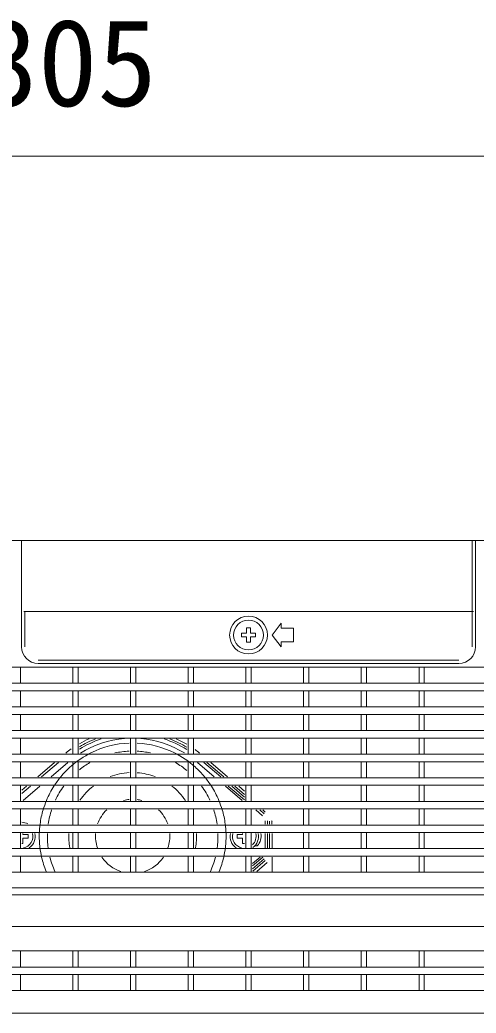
# Model space of a CAD drawing. Units: millimetres, scale not verified. Extents: x -62 to 63, y -57 to 57.
# Drawn here: x 29.5 to 39.07, y 12.04 to 32.89 of the extents above; entities that cross this region are included whole.
import ezdxf
from ezdxf.enums import TextEntityAlignment as Align

# ---------------------------------------------------------------- set-up
doc = ezdxf.new("R2010")
doc.units = ezdxf.units.MM
doc.header["$LTSCALE"] = 0.125
doc.layers.add('0-3_GAIKEI', color=7, linetype='Continuous', lineweight=9)
doc.layers.add('0-6_SUNPO', color=7, linetype='Continuous', lineweight=9)
doc.styles.add('ＭＳ ゴシック', font='')
doc.styles.get('ＭＳ ゴシック').set_extended_font_data('MS Gothic')

# ---------------------------------------------------------------- blocks, each defined once
blk = doc.blocks.new('D6')
at = {"layer": '0-6_SUNPO'}
blk.add_line((14.8516, 29.6546), (41.3516, 29.6546), dxfattribs=at)
at = {"layer": '0-6_SUNPO', "style": 'ＭＳ ゴシック'}
blk.add_text('305', height=1.833, dxfattribs=at).set_placement((26.2266, 30.1546), align=Align.BOTTOM_LEFT)

msp = doc.modelspace()

# ---------------------------------------------------------------- linework, layer by layer
at = {"layer": '0-3_GAIKEI', "lineweight": 18}
for p, q in [((15.4343, 21.9585), (45.5771, 21.9585)), ((18.4831, 12.0354), (45.5771, 12.0354))]:
    msp.add_line(p, q, dxfattribs=at)
at = {"layer": '0-3_GAIKEI', "color": 1, "lineweight": 18}
for p, q in [((29.5315, 21.9585), (29.5315, 19.7258)), ((38.9885, 21.9585), (38.9885, 19.7254)), ((39.0576, 21.9585), (39.0576, 19.7258)), ((29.5807, 20.47), (39.0115, 20.47)), ((29.6006, 19.7254), (29.6006, 20.47)), ((34.2549, 20.0136), (34.2549, 20.1227)), ((34.2549, 20.1227), (34.3342, 20.1227)), ((34.3342, 20.1227), (34.3342, 20.0136)), ((34.9792, 20.2219), (34.7907, 19.9739)), ((34.9792, 20.1153), (34.9792, 20.2219)), ((35.2372, 20.1153), (34.9792, 20.1153)), ((35.2372, 19.8325), (35.2372, 20.1153)), ((34.1457, 19.9342), (34.1457, 20.0136)), ((34.1457, 20.0136), (34.2549, 20.0136)), ((34.2549, 19.9342), (34.1457, 19.9342)), ((34.2549, 19.825), (34.2549, 19.9342)), ((34.3342, 19.825), (34.2549, 19.825)), ((34.3342, 20.0136), (34.4434, 20.0136)), ((34.3342, 19.9342), (34.3342, 19.825)), ((34.4434, 19.9342), (34.3342, 19.9342)), ((34.4434, 20.0136), (34.4434, 19.9342)), ((34.7907, 19.9739), (34.9792, 19.7258)), ((34.9792, 19.7258), (34.9792, 19.8325)), ((34.9792, 19.8325), (35.2372, 19.8325)), ((38.7107, 19.4476), (29.8784, 19.4476)), ((38.7103, 19.3785), (29.8788, 19.3785)), ((45.7557, 14.665), (15.4343, 14.665)), ((17.9945, 14.5162), (45.7557, 14.5162)), ((45.5771, 13.8514), (18.3329, 13.8514))]:
    msp.add_line(p, q, dxfattribs=at)
at = {"layer": '0-3_GAIKEI'}
for p, q in [((45.3177, 19.2991), (19.6396, 19.2991)), ((29.5066, 19.2991), (29.5066, 18.9673)), ((30.6081, 19.2991), (30.6081, 18.9673)), ((30.7173, 19.2991), (30.7173, 18.9673)), ((31.8187, 19.2991), (31.8187, 18.9673)), ((31.9279, 19.2991), (31.9279, 18.9673)), ((33.0293, 19.2991), (33.0293, 18.9673)), ((33.1385, 19.2991), (33.1385, 18.9673)), ((34.24, 19.2991), (34.24, 18.9673)), ((34.3491, 19.2991), (34.3491, 18.9673)), ((35.4506, 19.2991), (35.4506, 18.9673)), ((35.5597, 19.2991), (35.5597, 18.9673)), ((36.6612, 19.2991), (36.6612, 18.9673)), ((36.7704, 19.2991), (36.7704, 18.9673)), ((37.8718, 19.2991), (37.8718, 18.9673)), ((37.981, 19.2991), (37.981, 18.9673)), ((19.6396, 18.9617), (45.3177, 18.9617)), ((45.3177, 18.8029), (19.6396, 18.8029)), ((29.5066, 18.8029), (29.5066, 18.4712)), ((30.6081, 18.8029), (30.6081, 18.4712)), ((30.7173, 18.8029), (30.7173, 18.4712)), ((31.8187, 18.8029), (31.8187, 18.4712)), ((31.9279, 18.8029), (31.9279, 18.4712)), ((33.0293, 18.8029), (33.0293, 18.4712)), ((33.1385, 18.8029), (33.1385, 18.4712)), ((34.24, 18.8029), (34.24, 18.4712)), ((34.3491, 18.8029), (34.3491, 18.4712)), ((35.4506, 18.8029), (35.4506, 18.4712)), ((35.5597, 18.8029), (35.5597, 18.4712)), ((36.6612, 18.8029), (36.6612, 18.4712)), ((36.7704, 18.8029), (36.7704, 18.4712)), ((37.8718, 18.8029), (37.8718, 18.4712)), ((37.981, 18.8029), (37.981, 18.4712)), ((19.6396, 18.4656), (45.3177, 18.4656)), ((45.3177, 18.3068), (19.6396, 18.3068)), ((29.5066, 18.3068), (29.5066, 17.975)), ((30.6081, 18.3068), (30.6081, 17.975)), ((30.7173, 18.3068), (30.7173, 17.975)), ((31.8187, 18.3068), (31.8187, 17.975)), ((31.9279, 18.3068), (31.9279, 17.975)), ((33.0293, 18.3068), (33.0293, 17.975)), ((33.1385, 18.3068), (33.1385, 17.975)), ((34.24, 18.3068), (34.24, 17.975)), ((34.3491, 18.3068), (34.3491, 17.975)), ((35.4506, 18.3068), (35.4506, 17.975)), ((35.5597, 18.3068), (35.5597, 17.975)), ((36.6612, 18.3068), (36.6612, 17.975)), ((36.7704, 18.3068), (36.7704, 17.975)), ((37.8718, 18.3068), (37.8718, 17.975)), ((37.981, 18.3068), (37.981, 17.975)), ((19.6396, 17.9694), (45.3177, 17.9694)), ((45.3177, 17.8106), (19.6396, 17.8106)), ((29.5066, 17.8106), (29.5066, 17.4789)), ((30.6081, 17.8106), (30.6081, 17.4789)), ((30.7173, 17.8106), (30.7173, 17.4789)), ((31.8187, 17.8106), (31.8187, 17.4789)), ((31.9279, 17.8106), (31.9279, 17.4789)), ((33.0293, 17.8106), (33.0293, 17.4789)), ((33.1385, 17.8106), (33.1385, 17.4789)), ((34.24, 17.8106), (34.24, 17.4789)), ((34.3491, 17.8106), (34.3491, 17.4789)), ((35.4506, 17.8106), (35.4506, 17.4789)), ((35.5597, 17.8106), (35.5597, 17.4789)), ((36.6612, 17.8106), (36.6612, 17.4789)), ((36.7704, 17.8106), (36.7704, 17.4789)), ((37.8718, 17.8106), (37.8718, 17.4789)), ((37.981, 17.8106), (37.981, 17.4789)), ((19.6396, 17.4732), (45.3177, 17.4732)), ((45.3177, 17.3145), (19.6396, 17.3145)), ((29.5066, 17.3145), (29.5066, 16.9827)), ((30.6081, 17.3145), (30.6081, 16.9827)), ((30.7173, 17.3145), (30.7173, 16.9827)), ((31.8187, 17.3145), (31.8187, 16.9827)), ((31.9279, 17.3145), (31.9279, 16.9827)), ((33.0293, 17.3145), (33.0293, 16.9827)), ((33.1385, 17.3145), (33.1385, 16.9827)), ((34.24, 17.3145), (34.24, 16.9827)), ((34.3491, 17.3145), (34.3491, 16.9827)), ((35.4506, 17.3145), (35.4506, 16.9827)), ((35.5597, 17.3145), (35.5597, 16.9827)), ((36.6612, 17.3145), (36.6612, 16.9827)), ((36.7704, 17.3145), (36.7704, 16.9827)), ((37.8718, 17.3145), (37.8718, 16.9827)), ((37.981, 17.3145), (37.981, 16.9827)), ((29.8701, 16.9969), (30.2213, 17.2946)), ((30.3048, 17.2946), (29.9536, 16.9969)), ((30.5051, 17.2946), (30.152, 16.9969)), ((33.5747, 16.9969), (33.2217, 17.2946)), ((33.7099, 16.9969), (33.3587, 17.2946)), ((33.7732, 16.9969), (33.422, 17.2946)), ((33.5054, 17.2946), (33.8566, 16.9969)), ((19.6396, 16.9771), (45.3177, 16.9771)), ((45.3177, 16.8183), (19.6396, 16.8183)), ((29.5066, 16.8183), (29.5066, 16.4866)), ((29.5364, 16.7141), (29.636, 16.7985)), ((29.7194, 16.7985), (29.5364, 16.6433)), ((29.9167, 16.7985), (29.5636, 16.5008)), ((30.6081, 16.8183), (30.6081, 16.4866)), ((30.7173, 16.8183), (30.7173, 16.4866)), ((31.8187, 16.8183), (31.8187, 16.4866)), ((31.9279, 16.8183), (31.9279, 16.4866)), ((33.0293, 16.8183), (33.0293, 16.4866)), ((33.1385, 16.8183), (33.1385, 16.4866)), ((34.1632, 16.5008), (33.8101, 16.7985)), ((34.2071, 16.5104), (33.8673, 16.7985)), ((34.2102, 16.5728), (33.944, 16.7985)), ((34.2102, 16.6265), (34.0073, 16.7985)), ((34.0908, 16.7985), (34.2102, 16.6972)), ((34.24, 16.8183), (34.24, 16.4866)), ((34.3491, 16.8183), (34.3491, 16.4866)), ((35.4506, 16.8183), (35.4506, 16.4866)), ((35.5597, 16.8183), (35.5597, 16.4866)), ((36.6612, 16.8183), (36.6612, 16.4866)), ((36.7704, 16.8183), (36.7704, 16.4866)), ((37.8718, 16.8183), (37.8718, 16.4866)), ((37.981, 16.8183), (37.981, 16.4866)), ((19.6396, 16.4809), (45.3177, 16.4809)), ((45.3177, 16.3222), (19.6396, 16.3222)), ((29.5066, 16.3222), (29.5066, 15.9904)), ((30.6081, 16.3222), (30.6081, 15.9904)), ((30.7173, 16.3222), (30.7173, 15.9904)), ((31.8187, 16.3222), (31.8187, 15.9904)), ((31.9279, 16.3222), (31.9279, 15.9904)), ((33.0293, 16.3222), (33.0293, 15.9904)), ((33.1385, 16.3222), (33.1385, 15.9904)), ((34.24, 16.3222), (34.24, 15.9904)), ((34.3491, 16.3222), (34.3491, 15.9904)), ((34.5893, 16.1808), (34.4459, 16.3023)), ((34.6257, 16.2207), (34.5293, 16.3023)), ((34.6465, 16.2567), (34.5927, 16.3023)), ((35.4506, 16.3222), (35.4506, 15.9904)), ((35.5597, 16.3222), (35.5597, 15.9904)), ((36.6612, 16.3222), (36.6612, 15.9904)), ((36.7704, 16.3222), (36.7704, 15.9904)), ((37.8718, 16.3222), (37.8718, 15.9904)), ((37.981, 16.3222), (37.981, 15.9904)), ((34.6419, 16.0673), (34.6462, 16.0693)), ((34.6419, 16.0673), (34.6419, 16.0046)), ((34.6958, 16.0046), (34.6958, 16.0693)), ((34.7341, 16.0046), (34.7341, 16.0675)), ((34.7838, 16.0675), (34.7881, 16.0695)), ((34.7838, 16.0046), (34.7838, 16.0675)), ((19.6396, 15.9848), (45.3177, 15.9848)), ((45.3177, 15.826), (19.6396, 15.826)), ((29.5066, 15.826), (29.5066, 15.4943)), ((29.5612, 15.8062), (29.5612, 15.7863)), ((29.5612, 15.7863), (29.6704, 15.7863)), ((29.6704, 15.7069), (29.5612, 15.7069)), ((29.5612, 15.7069), (29.5612, 15.5978)), ((29.6704, 15.7863), (29.6704, 15.7069)), ((30.6081, 15.826), (30.6081, 15.4943)), ((30.7173, 15.826), (30.7173, 15.4943)), ((31.8187, 15.826), (31.8187, 15.4943)), ((31.9279, 15.826), (31.9279, 15.4943)), ((33.0293, 15.826), (33.0293, 15.4943)), ((33.1385, 15.826), (33.1385, 15.4943)), ((34.0564, 15.7863), (34.1655, 15.7863)), ((34.0564, 15.7069), (34.0564, 15.7863)), ((34.1655, 15.7069), (34.0564, 15.7069)), ((34.1655, 15.7863), (34.1655, 15.8062)), ((34.1655, 15.5978), (34.1655, 15.7069)), ((34.24, 15.826), (34.24, 15.4943)), ((34.3491, 15.826), (34.3491, 15.4943)), ((34.6462, 15.5085), (34.6462, 15.8062)), ((34.6958, 15.5085), (34.6958, 15.8062)), ((34.7341, 15.5085), (34.7341, 15.8062)), ((34.7907, 15.5085), (34.7907, 15.8062)), ((35.4506, 15.826), (35.4506, 15.4943)), ((35.5597, 15.826), (35.5597, 15.4943)), ((36.6612, 15.826), (36.6612, 15.4943)), ((36.7704, 15.826), (36.7704, 15.4943)), ((37.8718, 15.826), (37.8718, 15.4943)), ((37.981, 15.826), (37.981, 15.4943)), ((19.6396, 15.4886), (45.3177, 15.4886)), ((29.5612, 15.5978), (29.5364, 15.5978)), ((34.2102, 15.5978), (34.1655, 15.5978)), ((34.4238, 15.5482), (34.4781, 15.5482)), ((45.3177, 15.3299), (19.6396, 15.3299)), ((29.5066, 15.3299), (29.5066, 14.9981)), ((30.6081, 15.3299), (30.6081, 14.9981)), ((30.7173, 15.3299), (30.7173, 14.9981)), ((31.8187, 15.3299), (31.8187, 14.9981)), ((31.9279, 15.3299), (31.9279, 14.9981)), ((33.0293, 15.3299), (33.0293, 14.9981)), ((33.1385, 15.3299), (33.1385, 14.9981)), ((34.24, 15.3299), (34.24, 14.9981)), ((34.3491, 15.3299), (34.3491, 14.9981)), ((34.3789, 15.1284), (34.5936, 15.3104)), ((34.3789, 15.1744), (34.5397, 15.31)), ((34.3789, 15.0634), (34.6257, 15.2726)), ((34.3868, 15.0164), (34.6465, 15.2366)), ((34.7907, 15.0123), (34.7907, 15.31)), ((35.4506, 15.3299), (35.4506, 14.9981)), ((35.5597, 15.3299), (35.5597, 14.9981)), ((36.6612, 15.3299), (36.6612, 14.9981)), ((36.7704, 15.3299), (36.7704, 14.9981)), ((37.8718, 15.3299), (37.8718, 14.9981)), ((37.981, 15.3299), (37.981, 14.9981)), ((34.6829, 15.1967), (34.4654, 15.0123)), ((19.6396, 14.9925), (45.3177, 14.9925)), ((45.3177, 13.3413), (19.6396, 13.3413)), ((29.5066, 13.3413), (29.5066, 13.0096)), ((30.6081, 13.3413), (30.6081, 13.0096)), ((30.7173, 13.3413), (30.7173, 13.0096)), ((31.8187, 13.3413), (31.8187, 13.0096)), ((31.9279, 13.3413), (31.9279, 13.0096)), ((33.0293, 13.3413), (33.0293, 13.0096)), ((33.1385, 13.3413), (33.1385, 13.0096)), ((34.24, 13.3413), (34.24, 13.0096)), ((34.3491, 13.3413), (34.3491, 13.0096)), ((35.4506, 13.3413), (35.4506, 13.0096)), ((35.5597, 13.3413), (35.5597, 13.0096)), ((36.6612, 13.3413), (36.6612, 13.0096)), ((36.7704, 13.3413), (36.7704, 13.0096)), ((37.8718, 13.3413), (37.8718, 13.0096)), ((37.981, 13.3413), (37.981, 13.0096)), ((19.6396, 13.0039), (45.3177, 13.0039)), ((45.3177, 12.8452), (19.6396, 12.8452)), ((29.5066, 12.8452), (29.5066, 12.5134)), ((30.6081, 12.8452), (30.6081, 12.5134)), ((30.7173, 12.8452), (30.7173, 12.5134)), ((31.8187, 12.8452), (31.8187, 12.5134)), ((31.9279, 12.8452), (31.9279, 12.5134)), ((33.0293, 12.8452), (33.0293, 12.5134)), ((33.1385, 12.8452), (33.1385, 12.5134)), ((34.24, 12.8452), (34.24, 12.5134)), ((34.3491, 12.8452), (34.3491, 12.5134)), ((35.4506, 12.8452), (35.4506, 12.5134)), ((35.5597, 12.8452), (35.5597, 12.5134)), ((36.6612, 12.8452), (36.6612, 12.5134)), ((36.7704, 12.8452), (36.7704, 12.5134)), ((37.8718, 12.8452), (37.8718, 12.5134)), ((37.981, 12.8452), (37.981, 12.5134)), ((19.6396, 12.5078), (45.3177, 12.5078))]:
    msp.add_line(p, q, dxfattribs=at)
at = {"layer": '0-3_GAIKEI', "color": 1, "lineweight": 18}
for radius in [0.3969, 0.3126]:
    msp.add_circle((34.2945, 19.9739), radius, dxfattribs=at)
for centre, start, end in [((29.8788, 19.7258), 180, 270), ((38.7103, 19.7258), 270, 0)]:
    msp.add_arc(centre, 0.3473, start, end, dxfattribs=at)
at = {"layer": '0-3_GAIKEI'}
for centre, radius, start, end in [((31.8634, 15.7466), 2.2426, 114.04676, 119.90829), ((31.8634, 15.7466), 2.1477, 107.83106, 121.36038), ((31.8634, 15.7466), 2.1887, 110.87385, 120.67275), ((31.8634, 15.7466), 2.059, 94.74137, 122.10544), ((31.8634, 15.7466), 2.059, 58.21684, 85.25863), ((31.8634, 15.7466), 2.1477, 57.99957, 72.16831), ((31.8634, 15.7466), 2.1887, 58.68834, 69.12801), ((31.8634, 15.7466), 2.2426, 59.52363, 65.95326), ((31.8634, 15.7466), 2.2426, 125.07015, 128.71546), ((31.8634, 15.7466), 1.9598, 92.18199, 116.59455), ((31.8634, 15.7466), 1.7904, 92.38893, 102.07137), ((31.8634, 15.7466), 1.9598, 63.40545, 87.2345), ((31.8634, 15.7466), 1.7904, 77.92863, 86.97215), ((31.8634, 15.7466), 2.2426, 51.28453, 54.30488), ((31.8634, 15.7466), 1.9598, 116.59455, 131.04353), ((31.8634, 15.7466), 1.9598, 48.13596, 63.40545), ((31.8634, 15.7466), 1.9598, 131.04353, 140.33553), ((31.8634, 15.7466), 1.7904, 120.14236, 128.65397), ((31.8634, 15.7466), 1.7904, 50.57163, 59.85764), ((31.8634, 15.7466), 1.9598, 39.66447, 48.13596), ((31.8634, 15.7466), 1.9598, 140.33553, 147.43385), ((31.8634, 15.7466), 1.3396, 93.20364, 110.63103), ((31.8634, 15.7466), 1.3396, 69.36897, 85.94205), ((31.8634, 15.7466), 1.9598, 32.56615, 39.66447), ((31.8634, 15.7466), 1.9598, 147.43385, 157.29603), ((31.8634, 15.7466), 1.7904, 143.8706, 154.98712), ((31.8634, 15.7466), 1.3396, 127.93694, 145.6017), ((31.8634, 15.7466), 1.3396, 34.29883, 52.06306), ((31.8634, 15.7466), 1.7904, 25.01288, 36.1294), ((31.8634, 15.7466), 1.9598, 22.70397, 32.56615), ((31.8634, 15.7466), 1.9598, 157.29603, 163.46949), ((31.8634, 15.7466), 0.7791, 95.49221, 104.05882), ((31.8634, 15.7466), 0.7791, 75.94118, 83.05436), ((31.8634, 15.7466), 1.9598, 16.53051, 22.70397), ((31.8634, 15.7466), 1.9598, 163.46949, 172.4073), ((31.8634, 15.7466), 1.7904, 161.87508, 171.69328), ((31.8634, 15.7466), 0.7791, 134.13817, 160.53418), ((31.8634, 15.7466), 0.7791, 19.46582, 45.86183), ((31.8634, 15.7466), 1.7904, 8.30672, 18.12492), ((31.8634, 15.7466), 1.9598, 7.5927, 16.53051), ((29.5215, 15.7466), 0.2977, 61.0208, 87.08055), ((31.8634, 15.7466), 1.9598, 172.4073, 178.23723), ((31.8634, 15.7466), 1.9598, 1.76277, 7.5927), ((29.5215, 15.7466), 0.2481, 281.98098, 13.79462), ((29.5215, 15.7466), 0.2977, 305.00695, 11.75907), ((31.8634, 15.7466), 1.9598, 178.23723, 187.01183), ((31.8634, 15.7466), 1.7904, 178.07089, 187.67121), ((31.8634, 15.7466), 1.3396, 177.43708, 190.25166), ((31.8634, 15.7466), 0.7791, 175.58436, 197.91624), ((31.8634, 15.7466), 0.7791, 342.08376, 4.41564), ((31.8634, 15.7466), 1.3396, 349.78433, 2.60079), ((31.8634, 15.7466), 1.7904, 352.32879, 1.92911), ((31.8634, 15.7466), 1.9598, 352.98817, 1.76277), ((34.2052, 15.7466), 0.2977, 168.63046, 234.64188), ((34.2052, 15.7466), 0.2481, 166.25446, 256.90408), ((34.2052, 15.7466), 0.2481, 314.41943, 13.79462), ((34.2052, 15.7466), 0.2977, 307.66402, 11.75907), ((34.2697, 15.7466), 0.2878, 316.39718, 11.99707), ((31.8634, 15.7466), 1.9598, 187.01183, 192.91396), ((31.8634, 15.7466), 1.9598, 347.08604, 352.98817), ((31.8634, 15.7466), 1.9598, 192.91396, 202.06268), ((31.8634, 15.7466), 1.7904, 194.168, 204.30948), ((31.8634, 15.7466), 0.7791, 214.29536, 251.51273), ((31.8634, 15.7466), 0.7791, 288.48727, 325.70464), ((31.8634, 15.7466), 1.7904, 335.69052, 345.832), ((31.8634, 15.7466), 1.9598, 337.93732, 347.08604)]:
    msp.add_arc(centre, radius, start, end, dxfattribs=at)

# ---------------------------------------------------------------- block references
at = {"layer": '0-6_SUNPO'}
msp.add_blockref('D6', (2.4041, 0.3735), dxfattribs=at)

doc.saveas('drawing.dxf')
